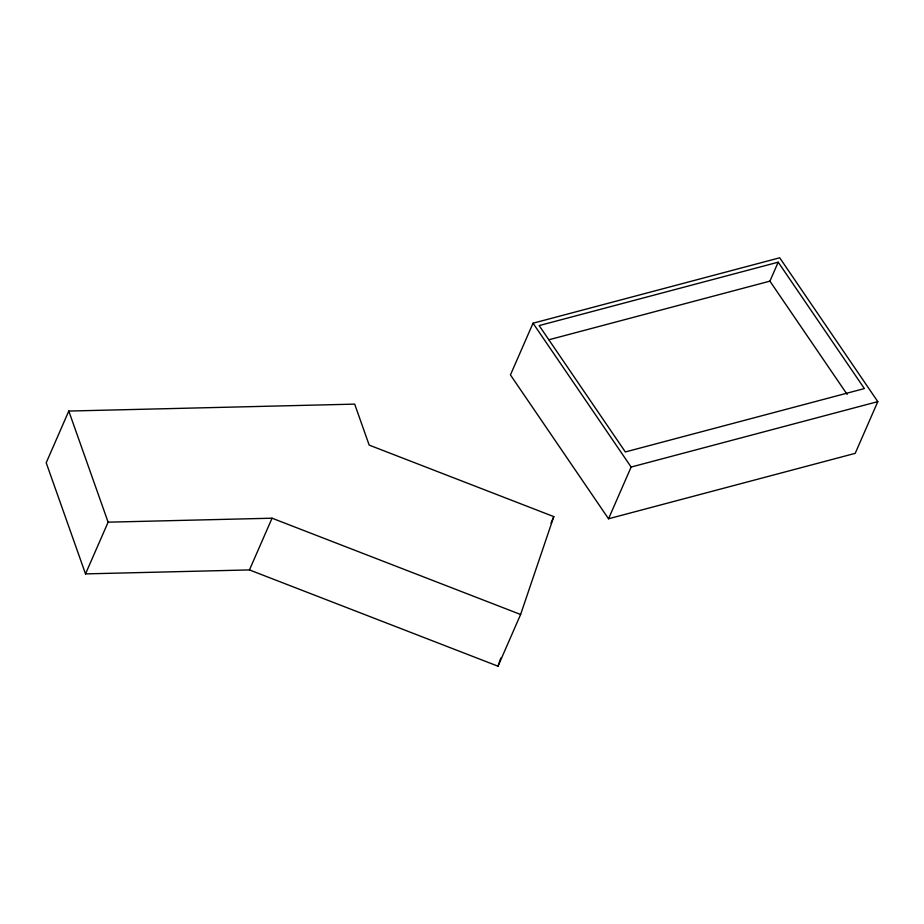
<?xml version="1.0" encoding="UTF-8"?>
<svg xmlns="http://www.w3.org/2000/svg" width="924" height="924" viewBox="0 0 924 924"><rect width="100%" height="100%" fill="white"/><g stroke="black" fill="none" stroke-linecap="round" stroke-linejoin="round"><path stroke-width="1.39" d="M498.013 666.204L520.616 614.483L553.811 516.62L369.173 445.102L354.677 404.123L68.792 411.053L46.2 462.774L85.516 573.896L249.457 569.923L498.013 666.204L500.785 658.05M85.516 573.896L108.12 522.176L68.792 411.053M249.457 569.923L272.06 518.202L520.616 614.483M533.033 323.204L510.441 374.925L608.535 518.768L855.208 453.349L877.8 401.628L779.706 257.796L533.033 323.204L631.138 467.047L608.535 518.768M550.993 523.088L553.811 516.62M548.937 339.755L769.911 281.15L778.204 262.185L864.379 388.565L625.34 451.952L539.154 325.583L778.204 262.185M631.138 467.047L877.8 401.628M108.12 522.176L272.06 518.202M769.911 281.15L847.158 394.409"/></g></svg>
